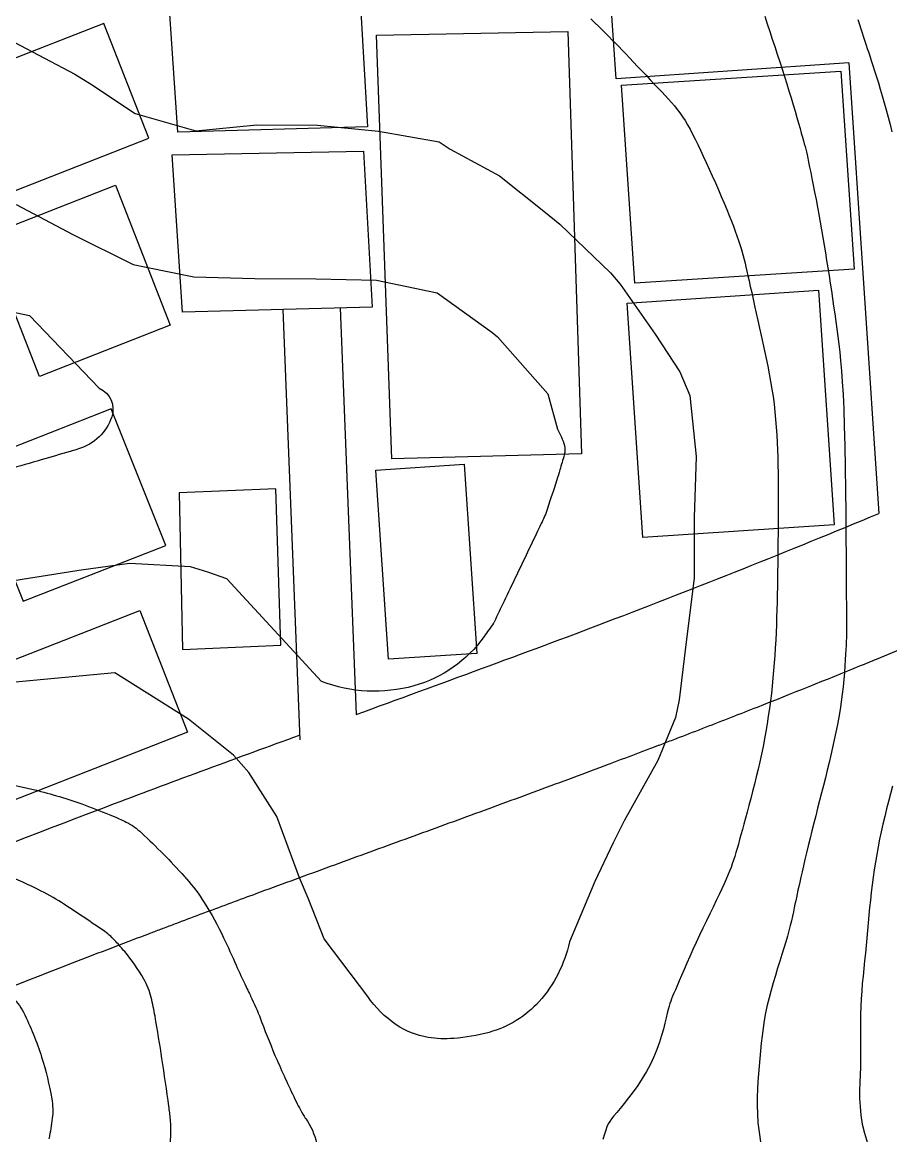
# Model space of a CAD drawing. Header units: millimetres. Extents: x 2899851 to 5794060, y -1331222 to -659598.
# Drawn here: x 3506192 to 3597060, y -1210816 to -1094313 of the extents above; entities that cross this region are included whole.
import ezdxf

# ---------------------------------------------------------------- set-up
doc = ezdxf.new("R2010")
doc.units = ezdxf.units.MM
doc.layers.add('PDF_contours', color=7, linetype='Continuous')
doc.layers.add('ref', color=10, linetype='Continuous')

msp = doc.modelspace()

# ---------------------------------------------------------------- linework, layer by layer
at = {"layer": 'PDF_contours', "lineweight": 25}
for points in [[(3565673, -1093960), (3566101, -1094376), (3566508, -1094771), (3566888, -1095143), (3567247, -1095496), (3567591, -1095837), (3567927, -1096173), (3568262, -1096512), (3568603, -1096860), (3568956, -1097225), (3569330, -1097613), (3569728, -1098031), (3570146, -1098471), (3570578, -1098928), (3571017, -1099394), (3571457, -1099861), (3571891, -1100323), (3572314, -1100772), (3572718, -1101200), (3573099, -1101603), (3573458, -1101985), (3573796, -1102353), (3574117, -1102712), (3574422, -1103069), (3574715, -1103431), (3574996, -1103804), (3575269, -1104194), (3575536, -1104608), (3575799, -1105047), (3576061, -1105514), (3576325, -1106010), (3576592, -1106537), (3576866, -1107097), (3577149, -1107691), (3577444, -1108322), (3577751, -1108988), (3578068, -1109682), (3578389, -1110396), (3578711, -1111118), (3579028, -1111839), (3579335, -1112550), (3579629, -1113240), (3579905, -1113901), (3580158, -1114525), (3580390, -1115111), (3580601, -1115663), (3580792, -1116182), (3580966, -1116670), (3581124, -1117130), (3581266, -1117565), (3581394, -1117975), (3581510, -1118366), (3581617, -1118745), (3581717, -1119124), (3581815, -1119512), (3581913, -1119919), (3582014, -1120356), (3582122, -1120833), (3582240, -1121361), (3582370, -1121946), (3582511, -1122584), (3582662, -1123268), (3582822, -1123989), (3582988, -1124741), (3583158, -1125515), (3583332, -1126305), (3583508, -1127102), (3583684, -1127900), (3583857, -1128698), (3584027, -1129497), (3584190, -1130295), (3584346, -1131093), (3584492, -1131891), (3584626, -1132689), (3584746, -1133486), (3584851, -1134284), (3584941, -1135081), (3585018, -1135878), (3585082, -1136675), (3585135, -1137472), (3585178, -1138268), (3585213, -1139065), (3585240, -1139861), (3585260, -1140658), (3585275, -1141454), (3585284, -1142250), (3585290, -1143047), (3585292, -1143843), (3585290, -1144639), (3585287, -1145435), (3585283, -1146231), (3585277, -1147027), (3585271, -1147823), (3585264, -1148619), (3585257, -1149415), (3585248, -1150211), (3585238, -1151007), (3585227, -1151803), (3585215, -1152599), (3585202, -1153395), (3585186, -1154191), (3585169, -1154987), (3585148, -1155783), (3585123, -1156579), (3585095, -1157375), (3585062, -1158170), (3585023, -1158966), (3584979, -1159761), (3584929, -1160557), (3584872, -1161352), (3584807, -1162148), (3584736, -1162943), (3584656, -1163738), (3584568, -1164533), (3584472, -1165328), (3584366, -1166123), (3584252, -1166918), (3584128, -1167712), (3583995, -1168507), (3583852, -1169301), (3583699, -1170095), (3583537, -1170889), (3583365, -1171683), (3583184, -1172477), (3582995, -1173264), (3582801, -1174042), (3582606, -1174804), (3582412, -1175546), (3582221, -1176263), (3582036, -1176949), (3581860, -1177599), (3581695, -1178211), (3581539, -1178784), (3581393, -1179323), (3581254, -1179829), (3581120, -1180306), (3580991, -1180757), (3580865, -1181183), (3580740, -1181589), (3580615, -1181979), (3580486, -1182359), (3580348, -1182741), (3580198, -1183133), (3580030, -1183545), (3579841, -1183988), (3579626, -1184469), (3579381, -1184999), (3579104, -1185585), (3578798, -1186220), (3578469, -1186897), (3578124, -1187606), (3577768, -1188339), (3577407, -1189088), (3577047, -1189844), (3576694, -1190599), (3576354, -1191344), (3576028, -1192070), (3575720, -1192768), (3575432, -1193431), (3575165, -1194050), (3574924, -1194615), (3574709, -1195119), (3574524, -1195553), (3574369, -1195913), (3574240, -1196216), (3574131, -1196481), (3574035, -1196731), (3573948, -1196986), (3573863, -1197267), (3573774, -1197596), (3573676, -1197992), (3573563, -1198472), (3573429, -1199030), (3573271, -1199652), (3573081, -1200328), (3572857, -1201044), (3572592, -1201790), (3572283, -1202553), (3571923, -1203322), (3571511, -1204084), (3571060, -1204829), (3570585, -1205547), (3570102, -1206229), (3569626, -1206864), (3569172, -1207443), (3568757, -1207955), (3568395, -1208390), (3568098, -1208746), (3567859, -1209044), (3567665, -1209312), (3567504, -1209580), (3567364, -1209877), (3567234, -1210230), (3567100, -1210668), (3566952, -1211221)], [(3583893, -1093682), (3584148, -1094470), (3584407, -1095267), (3584667, -1096067), (3584928, -1096864), (3585187, -1097657), (3585443, -1098445), (3585695, -1099225), (3585942, -1099996), (3586182, -1100755), (3586415, -1101502), (3586638, -1102232), (3586850, -1102940), (3587050, -1103620), (3587237, -1104264), (3587410, -1104865), (3587567, -1105418), (3587706, -1105914), (3587828, -1106347), (3587930, -1106715), (3588018, -1107032), (3588094, -1107318), (3588164, -1107592), (3588233, -1107874), (3588303, -1108183), (3588381, -1108538), (3588470, -1108958), (3588573, -1109457), (3588690, -1110031), (3588818, -1110669), (3588954, -1111359), (3589097, -1112092), (3589243, -1112857), (3589391, -1113642), (3589538, -1114438), (3589681, -1115236), (3589822, -1116034), (3589959, -1116832), (3590094, -1117630), (3590226, -1118428), (3590355, -1119225), (3590482, -1120023), (3590607, -1120821), (3590729, -1121618), (3590850, -1122416), (3590968, -1123214), (3591084, -1124011), (3591198, -1124809), (3591309, -1125606), (3591418, -1126404), (3591523, -1127201), (3591626, -1128005), (3591725, -1128843), (3591820, -1129752), (3591909, -1130767), (3591992, -1131922), (3592069, -1133254), (3592137, -1134797), (3592197, -1136586), (3592247, -1138639), (3592289, -1140892), (3592323, -1143265), (3592350, -1145678), (3592372, -1148049), (3592389, -1150298), (3592402, -1152343), (3592411, -1154105), (3592418, -1155524), (3592423, -1156634), (3592425, -1157491), (3592422, -1158152), (3592416, -1158671), (3592406, -1159105), (3592390, -1159510), (3592369, -1159942), (3592341, -1160446), (3592307, -1161022), (3592264, -1161660), (3592211, -1162350), (3592147, -1163082), (3592072, -1163844), (3591983, -1164627), (3591879, -1165420), (3591760, -1166215), (3591626, -1167009), (3591480, -1167804), (3591323, -1168598), (3591155, -1169392), (3590979, -1170186), (3590796, -1170980), (3590607, -1171773), (3590414, -1172567), (3590218, -1173361), (3590019, -1174154), (3589819, -1174948), (3589617, -1175742), (3589415, -1176535), (3589214, -1177329), (3589014, -1178123), (3588817, -1178915), (3588623, -1179699), (3588435, -1180467), (3588255, -1181211), (3588085, -1181921), (3587926, -1182591), (3587781, -1183213), (3587651, -1183777), (3587538, -1184279), (3587439, -1184728), (3587351, -1185136), (3587270, -1185514), (3587194, -1185876), (3587120, -1186233), (3587043, -1186597), (3586962, -1186981), (3586873, -1187393), (3586774, -1187838), (3586664, -1188314), (3586541, -1188823), (3586403, -1189364), (3586250, -1189938), (3586080, -1190545), (3585891, -1191185), (3585682, -1191859), (3585459, -1192562), (3585227, -1193291), (3584992, -1194041), (3584760, -1194808), (3584536, -1195588), (3584327, -1196376), (3584137, -1197169), (3583972, -1197963), (3583830, -1198758), (3583707, -1199552), (3583601, -1200347), (3583508, -1201142), (3583426, -1201937), (3583351, -1202733), (3583281, -1203528), (3583214, -1204324), (3583154, -1205127), (3583107, -1205942), (3583080, -1206776), (3583077, -1207636), (3583106, -1208526), (3583172, -1209455), (3583280, -1210428), (3583434, -1211455)], [(3593625, -1094035), (3593796, -1094562), (3593944, -1095016), (3594071, -1095409), (3594185, -1095757), (3594290, -1096078), (3594391, -1096388), (3594494, -1096703), (3594605, -1097040), (3594728, -1097415), (3594867, -1097841), (3595023, -1098318), (3595193, -1098842), (3595374, -1099409), (3595565, -1100014), (3595764, -1100654), (3595968, -1101325), (3596175, -1102022), (3596385, -1102742), (3596593, -1103481), (3596798, -1104237), (3596998, -1105007), (3597191, -1105789)], [(3597237, -1174244), (3597029, -1175038), (3596824, -1175831), (3596623, -1176625), (3596428, -1177419), (3596241, -1178212), (3596063, -1179006), (3595895, -1179800), (3595738, -1180595), (3595591, -1181389), (3595454, -1182183), (3595328, -1182978), (3595213, -1183773), (3595109, -1184567), (3595016, -1185362), (3594932, -1186158), (3594855, -1186953), (3594782, -1187748), (3594713, -1188543), (3594643, -1189338), (3594571, -1190134), (3594496, -1190929), (3594415, -1191724), (3594331, -1192519), (3594246, -1193314), (3594164, -1194109), (3594088, -1194905), (3594021, -1195700), (3593965, -1196495), (3593924, -1197291), (3593899, -1198087), (3593889, -1198883), (3593887, -1199679), (3593891, -1200475), (3593897, -1201271), (3593900, -1202067), (3593895, -1202863), (3593881, -1203659), (3593853, -1204456), (3593824, -1205259), (3593805, -1206075), (3593809, -1206909), (3593849, -1207769), (3593938, -1208661), (3594088, -1209590), (3594311, -1210565), (3594615, -1211594)]]:
    msp.add_lwpolyline(points, dxfattribs=at)
at = {"layer": 'PDF_contours', "color": 54, "lineweight": 25, "true_color": 0xa29d09}
msp.add_lwpolyline([(3505347, -1096380), (3511676, -1099760), (3513339, -1100754), (3517997, -1103841), (3524345, -1105668), (3530724, -1105053), (3537095, -1105067), (3543458, -1105706), (3549815, -1106812), (3550969, -1107590), (3556142, -1110385), (3560766, -1114081), (3562450, -1115447), (3567722, -1120537), (3568743, -1121721), (3572421, -1126964), (3575000, -1130895), (3576028, -1133378), (3576715, -1139756), (3576481, -1146122), (3576485, -1152491), (3575695, -1158850), (3574915, -1165209), (3574551, -1167042), (3572687, -1171551), (3569182, -1177876), (3568017, -1180160), (3566101, -1184207), (3563447, -1190543, -0.1283646), (3560262, -1196781, -0.1470839), (3555029, -1200000, -0.0440669), (3551339, -1200637, -0.0614454), (3548651, -1200531, -0.1090218), (3545312, -1199199, -0.0930446), (3542333, -1196239), (3537793, -1190225), (3536090, -1185965), (3535189, -1183823), (3532815, -1177425), (3529882, -1172825), (3528296, -1171000), (3523581, -1167239), (3515880, -1162392), (3498760, -1163982)], format="xyb", dxfattribs=at)
at = {"layer": 'PDF_contours', "color": 241, "lineweight": 25, "true_color": 0xf6abae}
msp.add_lwpolyline([(3505565, -1113396), (3511468, -1116514), (3517800, -1119657), (3519156, -1119934), (3524155, -1120959), (3530524, -1121135), (3536895, -1121165), (3543264, -1121280), (3549618, -1122638), (3555317, -1126752), (3555932, -1127238), (3561174, -1133193), (3562183, -1136883, -0.0697124), (3562909, -1138605, -0.134749), (3562901, -1139584, -0.0036368), (3562443, -1141154, -0.0054182), (3562117, -1142201, -0.0018645), (3560965, -1145722, -0.0311644), (3560883, -1145928, -0.0003189), (3560262, -1147228, 0.0000812), (3557859, -1152259, 0.0000383), (3556602, -1154892, -0.0000409), (3555562, -1157070, -0.0398653), (3555505, -1157169, -0.0026356), (3554513, -1158587, -0.1730663), (3547166, -1163747, -0.1598568), (3537499, -1163287), (3527598, -1152562), (3525617, -1151859), (3523778, -1151302), (3517412, -1150953), (3512118, -1151692), (3511030, -1151836), (3504646, -1152860)], format="xyb", dxfattribs=at)
at = {"layer": 'PDF_contours', "color": 133, "lineweight": 25, "true_color": 0x6ac8db}
msp.add_lwpolyline([(3492288, -1121940), (3506939, -1125004), (3514254, -1132603, -0.3850529), (3515553, -1135613, -0.2405689), (3512087, -1138953, -0.0003189), (3511308, -1139189, -0.0021076), (3511186, -1139225, -0.0014292), (3508169, -1140100, 0.0012766), (3504792, -1141078, 0.0153218), (3502453, -1141840, -0.0087909), (3498395, -1143221, -0.0424173), (3494989, -1144004, -0.0497804), (3492013, -1144127, -0.1021165), (3489473, -1143447, -0.0587006), (3485681, -1140950, -0.0256135), (3484354, -1139712, -0.0317684), (3483405, -1138597, -0.1120097), (3482229, -1135954, -0.0861235), (3482140, -1132212, -0.0647019), (3483248, -1128320, -0.0896518), (3484868, -1125877, -0.0102522), (3485229, -1125516, -0.0058707), (3485880, -1124904, -0.0773484), (3488694, -1123030, -0.0695375)], format="xyb", close=True, dxfattribs=at)
at = {"layer": 'PDF_contours', "color": 143, "lineweight": 25, "true_color": 0x79afde}
for points in [[(3476658, -1176611, -0.000007), (3472505, -1175904, -0.0058486)], [(3521591, -1215500, -0.0134058), (3521731, -1210776, 0.0385911), (3521697, -1209132, 0.0101407), (3521532, -1207739, 0.0028226), (3520809, -1202752, 0.0062774), (3520083, -1198316, 0.0141887), (3519682, -1196369, 0.0729714), (3518916, -1194436, 0.0430565), (3516908, -1191555, 0.0111156), (3515975, -1190486, 0.0207864), (3515441, -1189947, 0.0362209), (3514838, -1189464, 0.005473), (3510598, -1186610, 0.029199), (3508185, -1185218, 0.0189321), (3504275, -1183440), (3504266, -1183436, 0.0089589), (3500191, -1181880, 0.0164026), (3497924, -1181144, 0.0013258), (3492058, -1179466, 0.0162723), (3491575, -1179346, 0.0044298), (3488319, -1178680, 0.0046698), (3485220, -1178104, 0.0002468), (3480032, -1177192, 0.0010865), (3478862, -1176990)]]:
    msp.add_lwpolyline(points, format="xyb", dxfattribs=at)
at = {"layer": 'PDF_contours', "color": 85, "lineweight": 25, "true_color": 0x58b948}
msp.add_lwpolyline([(3504385, -1173915, -0.0095588), (3508133, -1174794, -0.0136091), (3510736, -1175533, -0.0123548), (3512411, -1176104, -0.0071232), (3515275, -1177207, -0.0091462), (3516317, -1177648, -0.0123185), (3517076, -1178008, -0.0710312), (3518668, -1179119, -0.0214942), (3523143, -1183674, -0.0004576), (3523313, -1183863, -0.001276), (3523373, -1183930, -0.0411298), (3525240, -1186415, -0.0304392), (3527256, -1190094, -0.0062291), (3528566, -1192964, 0.0079095), (3529604, -1195220, 0.0011661), (3529956, -1195950, -0.0015526), (3530221, -1196500, -0.0224169), (3531232, -1198885, 0.0134031), (3532849, -1202902, 0.0110225), (3534852, -1207250, 0.026949), (3535804, -1208962, 0.0104454), (3535886, -1209086, -0.0057186), (3536037, -1209310, -0.1091669), (3537034, -1211936, 0.0772324)], format="xyb", dxfattribs=at)
at = {"layer": 'PDF_contours', "color": 11, "lineweight": 25, "true_color": 0xf17072}
msp.add_lwpolyline([(3504982, -1196187, -0.0958423), (3506307, -1197898, -0.0405985), (3508217, -1202596, -0.0329367), (3509282, -1206963, -0.0737244), (3509335, -1208979, -0.0224923), (3508975, -1211129, 0.0114565)], format="xyb", dxfattribs=at)
at = {"layer": 'ref', "color": 116, "true_color": 0x136734}
for p, q in [((3592683, -1098563), (3595826, -1145696)), ((3539470, -1124209), (3541119, -1166745)), ((3533472, -1124371), (3535217, -1169379))]:
    msp.add_line(p, q, dxfattribs=at)
msp.add_lwpolyline([(3592683, -1098563), (3568322, -1100239), (3567609, -1089538), (3597943, -1087451), (3598655, -1098152)], dxfattribs=at)
at = {"layer": 'ref', "extrusion": (0, 0, -1)}
for points in [[(-3521361, -1089315), (-3541389, -1088948), (-3542301, -1105269), (-3522459, -1105803)], [(-3568890, -1100878), (-3591840, -1099443), (-3593220, -1120162), (-3570270, -1121597)], [(-3521868, -1108166), (-3541896, -1107798), (-3542809, -1124119), (-3522966, -1124653)], [(-3569496, -1123691), (-3589511, -1122358), (-3591145, -1146901), (-3571130, -1148234)]]:
    msp.add_lwpolyline(points, close=True, dxfattribs=at)
at = {"layer": 'ref'}
for points in [[(3493268, -1102829), (3497969, -1114843), (3519436, -1106444), (3514735, -1094430)], [(3515951, -1111372), (3521680, -1126015), (3507985, -1131373), (3502256, -1116730)], [(3500556, -1140610), (3506296, -1154885), (3521229, -1149043), (3515489, -1134768)], [(3543192, -1141161), (3552426, -1140546), (3553745, -1160348), (3544511, -1160963)], [(3532739, -1143114), (3522615, -1143565), (3522955, -1159956), (3533258, -1159489)], [(3518499, -1155859), (3523482, -1168596), (3497119, -1178911), (3492135, -1166173)]]:
    msp.add_lwpolyline(points, close=True, dxfattribs=at)
at = {"layer": 'ref', "color": 2, "true_color": 0xf1eb1f, "extrusion": (0, 0, -1)}
msp.add_lwpolyline([(-3543246, -1095650), (-3563273, -1095283), (-3564696, -1139455), (-3544854, -1139989)], close=True, dxfattribs=at)
at = {"layer": 'ref', "color": 116, "true_color": 0x136734}
for points, knots in [([(3196126, -1322002), (3196353, -1321909), (3196579, -1321815), (3197059, -1321618), (3197312, -1321514), (3198073, -1321201), (3198580, -1320992), (3200105, -1320362), (3201125, -1319940), (3203169, -1319089), (3204193, -1318660), (3206247, -1317794), (3207275, -1317357), (3209336, -1316473), (3210369, -1316026), (3212436, -1315120), (3213471, -1314662), (3214657, -1314129), (3214807, -1314062), (3215257, -1313859), (3215557, -1313723), (3216018, -1313513), (3216179, -1313440), (3216422, -1313329), (3216503, -1313292), (3216631, -1313233), (3216678, -1313212), (3216758, -1313175), (3216790, -1313160), (3216856, -1313130), (3216889, -1313115), (3216987, -1313070), (3217052, -1313040), (3217248, -1312950), (3217379, -1312890), (3217770, -1312709), (3218030, -1312589), (3218809, -1312227), (3219325, -1311986), (3220618, -1311378), (3221391, -1311012), (3222927, -1310282), (3223690, -1309918), (3225206, -1309192), (3225959, -1308830), (3227457, -1308112), (3228201, -1307756), (3229682, -1307049), (3230419, -1306699), (3231884, -1306006), (3232613, -1305664), (3233476, -1305262), (3233614, -1305198), (3234026, -1305007), (3234300, -1304881), (3234710, -1304692), (3234845, -1304630), (3235064, -1304530), (3235148, -1304491), (3235260, -1304440), (3235287, -1304428), (3235369, -1304391), (3235423, -1304366), (3235532, -1304316), (3235587, -1304291), (3235750, -1304217), (3235859, -1304167), (3236187, -1304019), (3236406, -1303920), (3237063, -1303624), (3237502, -1303428), (3238823, -1302841), (3239709, -1302453), (3241489, -1301681), (3242383, -1301297), (3244181, -1300534), (3245084, -1300154), (3246897, -1299397), (3247808, -1299020), (3249637, -1298267), (3250556, -1297891), (3252399, -1297139), (3253324, -1296764), (3255181, -1296012), (3256113, -1295636), (3257982, -1294881), (3258919, -1294502), (3260799, -1293742), (3261742, -1293360), (3262860, -1292906), (3263033, -1292836), (3263553, -1292624), (3263900, -1292483), (3264395, -1292281), (3264544, -1292220), (3264741, -1292140), (3264788, -1292120), (3264883, -1292081), (3264931, -1292062), (3265074, -1292003), (3265169, -1291964), (3265454, -1291848), (3265644, -1291770), (3266214, -1291536), (3266593, -1291380), (3267731, -1290911), (3268488, -1290599), (3270878, -1289609), (3272507, -1288931), (3275752, -1287576), (3277370, -1286899), (3280596, -1285549), (3282204, -1284876), (3285414, -1283538), (3287014, -1282874), (3290210, -1281555), (3291804, -1280901), (3293631, -1280159), (3293867, -1280064), (3294572, -1279778), (3295043, -1279588), (3295710, -1279320), (3295907, -1279240), (3296253, -1279102), (3296401, -1279042), (3296610, -1278959), (3296671, -1278934), (3296792, -1278886), (3296853, -1278861), (3297036, -1278788), (3297158, -1278739), (3297525, -1278593), (3297769, -1278496), (3298503, -1278204), (3298993, -1278010), (3300465, -1277428), (3301450, -1277041), (3303786, -1276127), (3305140, -1275600), (3307858, -1274544), (3309222, -1274016), (3311960, -1272955), (3313333, -1272422), (3316087, -1271349), (3317468, -1270809), (3318935, -1270232), (3319017, -1270200), (3319157, -1270144), (3319215, -1270121), (3319332, -1270075), (3319390, -1270052), (3319565, -1269983), (3319682, -1269937), (3320031, -1269799), (3320264, -1269707), (3320963, -1269430), (3321429, -1269246), (3322824, -1268691), (3323753, -1268319), (3326536, -1267203), (3328386, -1266456), (3332076, -1264956), (3333917, -1264204), (3337591, -1262698), (3339423, -1261944), (3343082, -1260437), (3344907, -1259684), (3348553, -1258183), (3350372, -1257434), (3354007, -1255942), (3355822, -1255199), (3359448, -1253723), (3361259, -1252990), (3363187, -1252215), (3363305, -1252167), (3363536, -1252074), (3363650, -1252029), (3363814, -1251963), (3363865, -1251942), (3363967, -1251901), (3364019, -1251881), (3364172, -1251819), (3364274, -1251778), (3364581, -1251655), (3364786, -1251573), (3365401, -1251328), (3365811, -1251164), (3367044, -1250672), (3367867, -1250344), (3370090, -1249461), (3371492, -1248905), (3374306, -1247788), (3375718, -1247228), (3378548, -1246099), (3379967, -1245531), (3381618, -1244865), (3381846, -1244773), (3382532, -1244496), (3382990, -1244310), (3383671, -1244033), (3383895, -1243942), (3384260, -1243794), (3384401, -1243736), (3384608, -1243652), (3384672, -1243625), (3384801, -1243573), (3384866, -1243546), (3385060, -1243467), (3385189, -1243414), (3385577, -1243256), (3385835, -1243150), (3386609, -1242832), (3387124, -1242619), (3388669, -1241981), (3389696, -1241554), (3392536, -1240368), (3394344, -1239607), (3397949, -1238081), (3399745, -1237317), (3403326, -1235789), (3405112, -1235025), (3408674, -1233503), (3410451, -1232744), (3413997, -1231235), (3415767, -1230485), (3419300, -1228997), (3421064, -1228259), (3423183, -1227380), (3423541, -1227232), (3424097, -1227003), (3424295, -1226921), (3424645, -1226777), (3424796, -1226715), (3425020, -1226622), (3425093, -1226593), (3425225, -1226538), (3425284, -1226514), (3425401, -1226466), (3425460, -1226442), (3425636, -1226370), (3425754, -1226322), (3426107, -1226177), (3426342, -1226081), (3427048, -1225792), (3427520, -1225601), (3428934, -1225026), (3429879, -1224645), (3432718, -1223504), (3434617, -1222749), (3438425, -1221245), (3440334, -1220497), (3444163, -1219005), (3446082, -1218262), (3449928, -1216776), (3451856, -1216034), (3455718, -1214548), (3457653, -1213805), (3461529, -1212313), (3463469, -1211565), (3465763, -1210678), (3466113, -1210543), (3467164, -1210135), (3467865, -1209864), (3468699, -1209540), (3468831, -1209488), (3469040, -1209407), (3469115, -1209378), (3469342, -1209289), (3469494, -1209230), (3469796, -1209113), (3469948, -1209054), (3470402, -1208877), (3470704, -1208759), (3471611, -1208405), (3472216, -1208169), (3474028, -1207459), (3475235, -1206986), (3478853, -1205564), (3481260, -1204614), (3486065, -1202714), (3488464, -1201764), (3493255, -1199868), (3495648, -1198921), (3500427, -1197036), (3502814, -1196098), (3507585, -1194232), (3509969, -1193304), (3514734, -1191465), (3517115, -1190552), (3519880, -1189504), (3520263, -1189358), (3520740, -1189178), (3520833, -1189143), (3521141, -1189027), (3521357, -1188945), (3522004, -1188702), (3522435, -1188539), (3523730, -1188053), (3524595, -1187729), (3527191, -1186761), (3528926, -1186118), (3533097, -1184578), (3535538, -1183684), (3540430, -1181896), (3542881, -1181003), (3547794, -1179214), (3550255, -1178317), (3555185, -1176516), (3557653, -1175610), (3562595, -1173786), (3565069, -1172867), (3568023, -1171758), (3568503, -1171578), (3569940, -1171037), (3570899, -1170674), (3571988, -1170260), (3572119, -1170210), (3572363, -1170117), (3572477, -1170074), (3572703, -1169988), (3572816, -1169945), (3573156, -1169815), (3573383, -1169729), (3574062, -1169469), (3574515, -1169296), (3575873, -1168775), (3576777, -1168426), (3579491, -1167376), (3581298, -1166671), (3586713, -1164539), (3590316, -1163095), (3594468, -1161403), (3595024, -1161175), (3596694, -1160491), (3597806, -1160033), (3599316, -1159408), (3599714, -1159242), (3600280, -1159007), (3600447, -1158937), (3600949, -1158728), (3601284, -1158589), (3601764, -1158388), (3601910, -1158327), (3602094, -1158250), (3602133, -1158234), (3602211, -1158201), (3602250, -1158185), (3602367, -1158136), (3602445, -1158103), (3602678, -1158005), (3602834, -1157940), (3603300, -1157744), (3603610, -1157614), (3604539, -1157223), (3605157, -1156963), (3606729, -1156300), (3607681, -1155899), (3609576, -1155101), (3610519, -1154704), (3612398, -1153919), (3613333, -1153529), (3615196, -1152760), (3616124, -1152380), (3617974, -1151632), (3618896, -1151263), (3620733, -1150538), (3621649, -1150182), (3622709, -1149778), (3622856, -1149722), (3623089, -1149633), (3623175, -1149601), (3623293, -1149556), (3623326, -1149544), (3623390, -1149519), (3623423, -1149507), (3623520, -1149471), (3623584, -1149446), (3623778, -1149373), (3623908, -1149325), (3624296, -1149179), (3624556, -1149083), (3625336, -1148794), (3625857, -1148603), (3627555, -1147988), (3628737, -1147569), (3631117, -1146741), (3632314, -1146334), (3634722, -1145527), (3635933, -1145129), (3638367, -1144339), (3639590, -1143947), (3642049, -1143168), (3643284, -1142781), (3645765, -1142010), (3647011, -1141625), (3648564, -1141147), (3648867, -1141054), (3649274, -1140929), (3649379, -1140897), (3649587, -1140833), (3649692, -1140801), (3650005, -1140705), (3650214, -1140641), (3650841, -1140449), (3651259, -1140320), (3652516, -1139936), (3653354, -1139679), (3655765, -1138941), (3657339, -1138459), (3660497, -1137487), (3662079, -1136998), (3665252, -1136010), (3666841, -1135511), (3670026, -1134499), (3671622, -1133986), (3674817, -1132943), (3676417, -1132413), (3678422, -1131736), (3678826, -1131600), (3679569, -1131346), (3679909, -1131230), (3680306, -1131094), (3680363, -1131074), (3680469, -1131038), (3680518, -1131021), (3680616, -1130987), (3680665, -1130971), (3680811, -1130920), (3680909, -1130886), (3681203, -1130785), (3681399, -1130717), (3681985, -1130513), (3682376, -1130377), (3683546, -1129967), (3684325, -1129692), (3686693, -1128849), (3688277, -1128276), (3691431, -1127121), (3693002, -1126539), (3696130, -1125369), (3697688, -1124781), (3700793, -1123604), (3702340, -1123013), (3705030, -1121985), (3706176, -1121546), (3707319, -1121108)], [38894.9216503, 38894.9216503, 38894.9216503, 38894.9216503, 39626.680982, 39626.680982, 40443.5297717, 40443.5297717, 42077.227351, 42077.227351, 45344.6225097, 45344.6225097, 48612.0176684, 48612.0176684, 51879.4128271, 51879.4128271, 55146.8079858, 55146.8079858, 58414.2031445, 58414.2031445, 58887.1167799, 58887.1167799, 59832.9440505, 59832.9440505, 60340.9113638, 60340.9113638, 60597.5685665, 60597.5685665, 60744.6710565, 60744.6710565, 60847.8188162, 60847.8188162, 60950.9665758, 60950.9665758, 61157.2620952, 61157.2620952, 61569.8531338, 61569.8531338, 62395.0352112, 62395.0352112, 64045.3993659, 64045.3993659, 66544.9840452, 66544.9840452, 69044.5687246, 69044.5687246, 71544.153404, 71544.153404, 74043.7380833, 74043.7380833, 76543.3227627, 76543.3227627, 79042.9074421, 79042.9074421, 79517.1242662, 79517.1242662, 80465.5579145, 80465.5579145, 80934.4549505, 80934.4549505, 81226.2244463, 81226.2244463, 81320.7851562, 81320.7851562, 81509.906576, 81509.906576, 81699.0279959, 81699.0279959, 82077.2708355, 82077.2708355, 82833.7565149, 82833.7565149, 84346.7278735, 84346.7278735, 87372.6705908, 87372.6705908, 90398.6133082, 90398.6133082, 93424.5560255, 93424.5560255, 96450.4987428, 96450.4987428, 99476.4414601, 99476.4414601, 102502.3841774, 102502.3841774, 105528.3268947, 105528.3268947, 108554.2696121, 108554.2696121, 111580.2123294, 111580.2123294, 112134.1075458, 112134.1075458, 113241.8979787, 113241.8979787, 113716.8596572, 113716.8596572, 113868.6191261, 113868.6191261, 114020.378595, 114020.378595, 114323.8975329, 114323.8975329, 114930.9354085, 114930.9354085, 116145.0111599, 116145.0111599, 118573.1626626, 118573.1626626, 123822.8882507, 123822.8882507, 129072.6138389, 129072.6138389, 134322.339427, 134322.339427, 139572.0650151, 139572.0650151, 144821.7906032, 144821.7906032, 145597.820804, 145597.820804, 147149.8812054, 147149.8812054, 147801.4202718, 147801.4202718, 148290.2906529, 148290.2906529, 148491.6230318, 148491.6230318, 148692.9554107, 148692.9554107, 149095.6201684, 149095.6201684, 149900.9496839, 149900.9496839, 151511.6087149, 151511.6087149, 154732.9267768, 154732.9267768, 159129.2354835, 159129.2354835, 163525.5441902, 163525.5441902, 167921.852897, 167921.852897, 172318.1616037, 172318.1616037, 172578.5847599, 172578.5847599, 172763.6621149, 172763.6621149, 172948.7394699, 172948.7394699, 173318.89418, 173318.89418, 174059.2036001, 174059.2036001, 175539.8224404, 175539.8224404, 178501.0601209, 178501.0601209, 184423.535482, 184423.535482, 190346.010843, 190346.010843, 196268.4862041, 196268.4862041, 202190.9615652, 202190.9615652, 208113.4369262, 208113.4369262, 214035.9122873, 214035.9122873, 219958.3876484, 219958.3876484, 220344.8030675, 220344.8030675, 220715.7252381, 220715.7252381, 220883.0373807, 220883.0373807, 221050.3495232, 221050.3495232, 221384.9738084, 221384.9738084, 222054.2223786, 222054.2223786, 223392.7195192, 223392.7195192, 226069.7138003, 226069.7138003, 230602.243368, 230602.243368, 235134.7729356, 235134.7729356, 239667.3025033, 239667.3025033, 240395.3793897, 240395.3793897, 241851.5331624, 241851.5331624, 242562.4297139, 242562.4297139, 243011.9887036, 243011.9887036, 243217.3504264, 243217.3504264, 243422.7121492, 243422.7121492, 243833.4355948, 243833.4355948, 244654.882486, 244654.882486, 246297.7762683, 246297.7762683, 249583.5638331, 249583.5638331, 255400.4060379, 255400.4060379, 261217.2482427, 261217.2482427, 267034.0904476, 267034.0904476, 272850.9326524, 272850.9326524, 278667.7748572, 278667.7748572, 284484.6170621, 284484.6170621, 285666.6682264, 285666.6682264, 286321.9675263, 286321.9675263, 286821.90362, 286821.90362, 287062.8275639, 287062.8275639, 287257.053699, 287257.053699, 287451.2798341, 287451.2798341, 287839.7321042, 287839.7321042, 288616.6366445, 288616.6366445, 290170.4457251, 290170.4457251, 293278.0638862, 293278.0638862, 299493.3002086, 299493.3002086, 305708.5365309, 305708.5365309, 311923.7728532, 311923.7728532, 318139.0091755, 318139.0091755, 324354.2454979, 324354.2454979, 330569.4818202, 330569.4818202, 331689.4930468, 331689.4930468, 333929.5155001, 333929.5155001, 334353.0265453, 334353.0265453, 334594.7385309, 334594.7385309, 335078.1625021, 335078.1625021, 335561.5864732, 335561.5864732, 336528.4344155, 336528.4344155, 338462.1303001, 338462.1303001, 342329.5220692, 342329.5220692, 350064.3056075, 350064.3056075, 357799.0891459, 357799.0891459, 365533.8726842, 365533.8726842, 373268.6562225, 373268.6562225, 381003.4397608, 381003.4397608, 388738.2232991, 388738.2232991, 389984.359323, 389984.359323, 390286.2167866, 390286.2167866, 390986.2119359, 390986.2119359, 392386.2022346, 392386.2022346, 395186.182832, 395186.182832, 400786.1440268, 400786.1440268, 408627.9834199, 408627.9834199, 416469.822813, 416469.822813, 424311.6622061, 424311.6622061, 432153.5015993, 432153.5015993, 439995.3409924, 439995.3409924, 441512.982241, 441512.982241, 444548.2647381, 444548.2647381, 444962.7232509, 444962.7232509, 445321.33947, 445321.33947, 445679.9556891, 445679.9556891, 446397.1881273, 446397.1881273, 447831.6530037, 447831.6530037, 450700.5827564, 450700.5827564, 456438.4422619, 456438.4422619, 467914.1612729, 467914.1612729, 469691.5069944, 469691.5069944, 473246.1984374, 473246.1984374, 474521.047718, 474521.047718, 475056.6930885, 475056.6930885, 476127.9838294, 476127.9838294, 476594.2006485, 476594.2006485, 476718.9908835, 476718.9908835, 476843.7811186, 476843.7811186, 477093.3615887, 477093.3615887, 477592.522529, 477592.522529, 478590.8444096, 478590.8444096, 480587.4881706, 480587.4881706, 483691.2208786, 483691.2208786, 486794.9535865, 486794.9535865, 489898.6862944, 489898.6862944, 493002.4190024, 493002.4190024, 496106.1517103, 496106.1517103, 499209.8844182, 499209.8844182, 499710.1615126, 499710.1615126, 500002.6868981, 500002.6868981, 500112.6188404, 500112.6188404, 500222.5507826, 500222.5507826, 500442.4146672, 500442.4146672, 500882.1424364, 500882.1424364, 501761.5979747, 501761.5979747, 503520.5090513, 503520.5090513, 507473.1978199, 507473.1978199, 511425.8865885, 511425.8865885, 515378.5753572, 515378.5753572, 519331.2641258, 519331.2641258, 523283.9528944, 523283.9528944, 527236.641663, 527236.641663, 528192.4554353, 528192.4554353, 528521.4958194, 528521.4958194, 528850.5362035, 528850.5362035, 529508.6169717, 529508.6169717, 530824.778508, 530824.778508, 533457.1015808, 533457.1015808, 538376.4445019, 538376.4445019, 543295.7874231, 543295.7874231, 548215.1303443, 548215.1303443, 553134.4732654, 553134.4732654, 558053.8161866, 558053.8161866, 559292.1758636, 559292.1758636, 560335.7050275, 560335.7050275, 560509.7687531, 560509.7687531, 560660.1022533, 560660.1022533, 560810.4357535, 560810.4357535, 561111.1027539, 561111.1027539, 561712.4367546, 561712.4367546, 562915.104756, 562915.104756, 565320.4407589, 565320.4407589, 570248.5689554, 570248.5689554, 575176.6971519, 575176.6971519, 580104.8253484, 580104.8253484, 585032.9535449, 585032.9535449, 588704.3079225, 588704.3079225, 588704.3079225, 588704.3079225]), ([(3541119, -1166745), (3549871, -1163557), (3568231, -1156863), (3586386, -1149636), (3595826, -1145696)], [417079.2335178, 417079.2335178, 417079.2335178, 417079.2335178, 445021.4889744, 475700.6841305, 475700.6841305, 475700.6841305, 475700.6841305]), ([(3473812, -1192501), (3487809, -1186985), (3508154, -1178816), (3528735, -1171261), (3535198, -1168903)], [345008.5562841, 345008.5562841, 345008.5562841, 345008.5562841, 390137.4416189, 410777.8833815, 410777.8833815, 410777.8833815, 410777.8833815])]:
    msp.add_open_spline(points, degree=3, knots=knots, dxfattribs=at)

doc.saveas('drawing.dxf')
